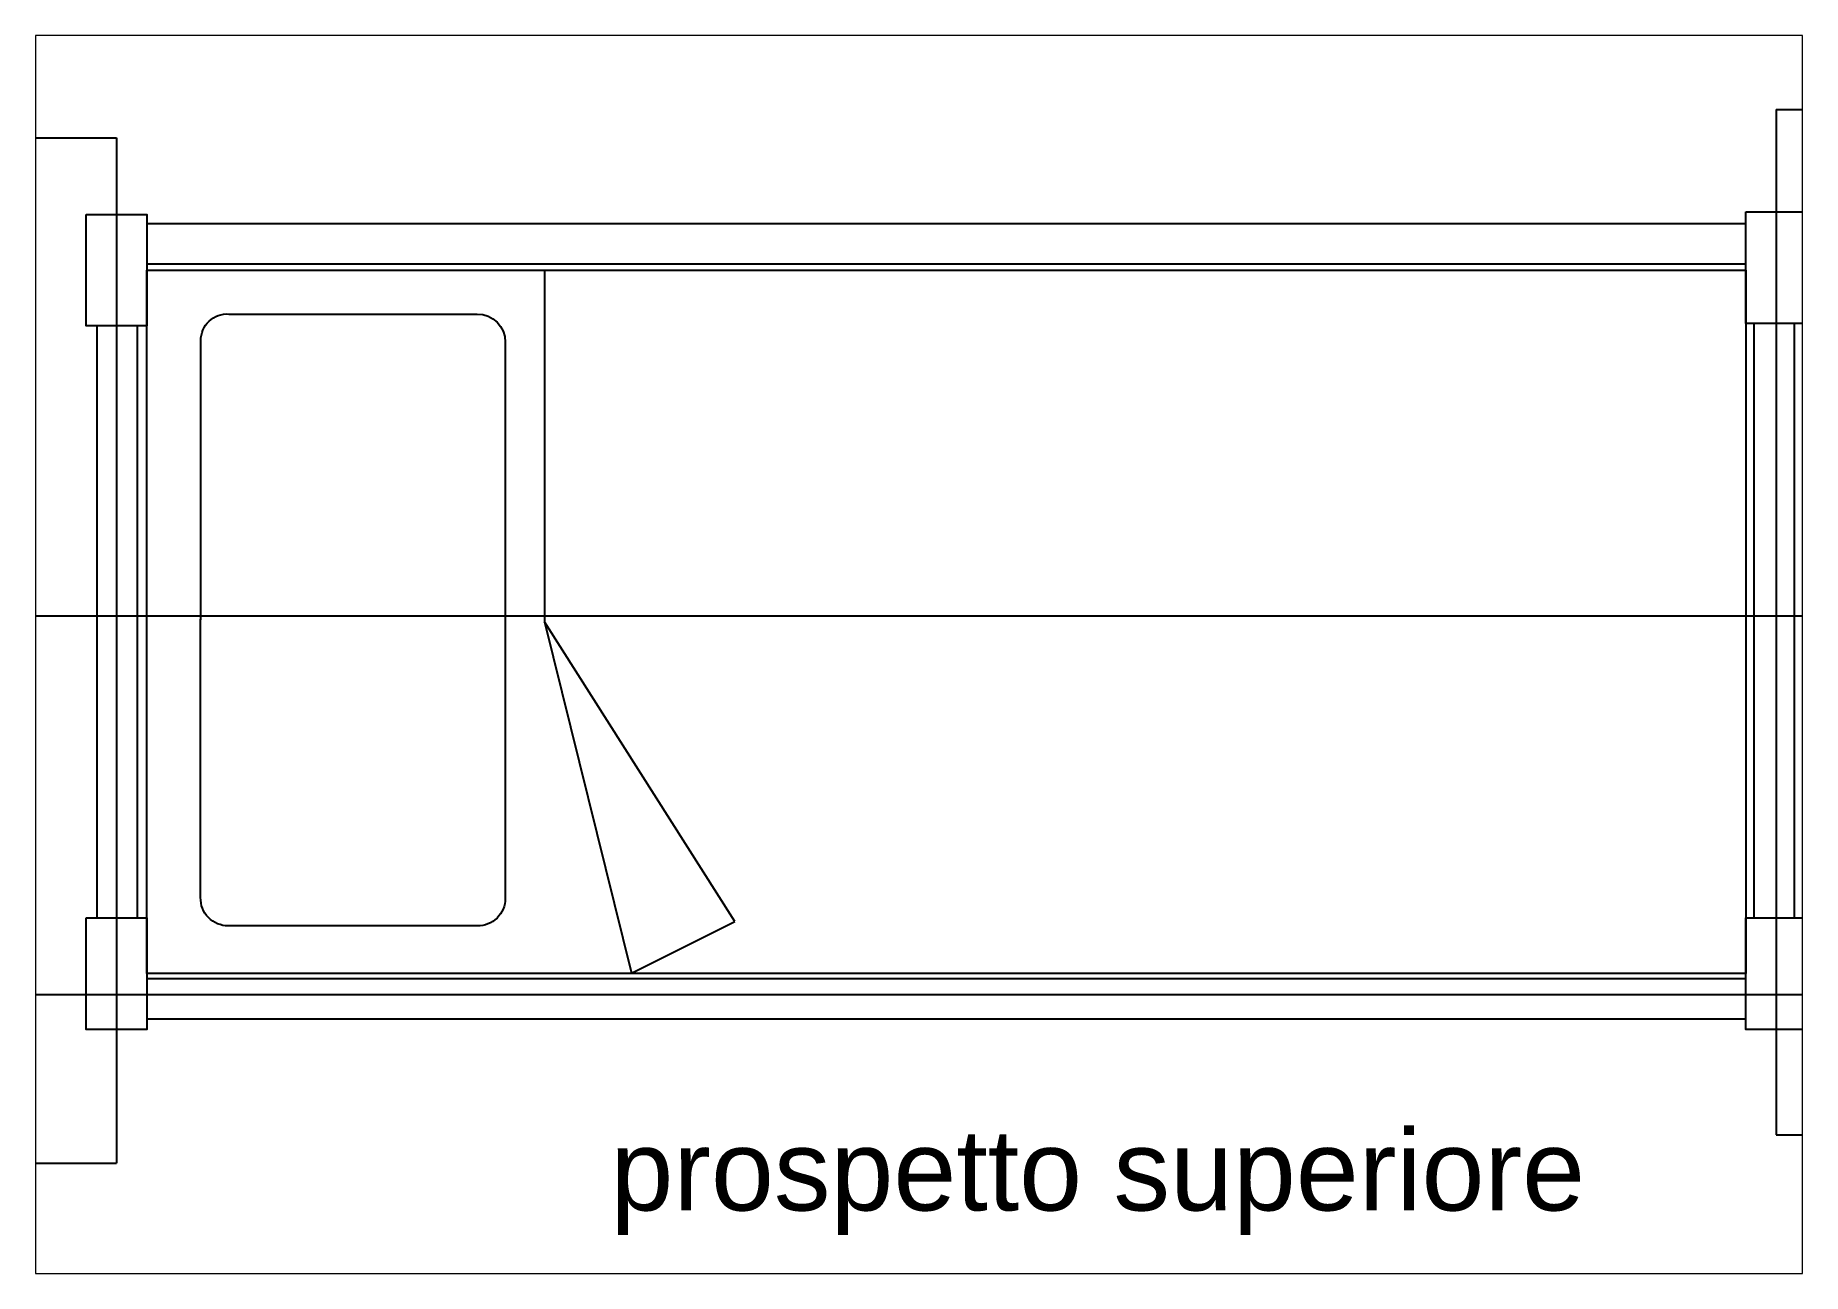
# Paper-space layout 'Layout2' of a CAD drawing. Header units: centimetres. Extents: x 1.14 to 10.3, y 0.8 to 7.22.
# The model-space entities are those that its viewports show. They can reach past a viewport. Long polylines and large blocks are cut down to what shows.
import ezdxf

# ---------------------------------------------------------------- set-up
doc = ezdxf.new("R2010")
doc.units = ezdxf.units.CM
doc.header["$MEASUREMENT"] = 0
doc.layers.add('struttura', color=7, linetype='Continuous')
doc.styles.get("Standard").update_dxf_attribs({"font": 'Arial.ttf'})

msp = doc.modelspace()

# ---------------------------------------------------------------- linework, layer by layer
at = {"layer": 'struttura', "color": 2}
for p, q in [((269.17, 162.03), (269.17, 35.75)), ((269.17, 162.03), (282.62, 162.03)), ((51.32, 158.55), (64.77, 158.55)), ((64.77, 158.55), (64.77, 32.27)), ((45.76, 99.67), (283.66, 99.67)), ((45.76, 53.02), (283.66, 53.02)), ((269.17, 35.75), (282.62, 35.75)), ((51.32, 32.27), (64.77, 32.27))]:
    msp.add_line(p, q, dxfattribs=at)
at = {"layer": 'struttura'}
for p, q in [((117.48, 142.24), (117.48, 98.92)), ((117.48, 98.92), (128.19, 55.64)), ((140.93, 62.01), (117.48, 98.92)), ((128.19, 55.64), (140.93, 62.01))]:
    msp.add_line(p, q, dxfattribs=at)
for points in [[(61.03, 149.11), (68.52, 149.11), (68.52, 135.37), (61.03, 135.37)], [(265.43, 149.41), (272.92, 149.41), (272.92, 135.67), (265.43, 135.67)], [(68.52, 142.24), (265.43, 142.24), (265.43, 55.61), (68.52, 55.61)], [(61.03, 62.48), (68.52, 62.48), (68.52, 48.74), (61.03, 48.74)], [(265.43, 62.48), (272.92, 62.48), (272.92, 48.74), (265.43, 48.74)]]:
    msp.add_lwpolyline(points, close=True, dxfattribs=at)
for points in [[(68.52, 148), (265.43, 148)], [(68.52, 143.03), (265.43, 143.03)], [(62.39, 62.48), (62.39, 135.37)], [(67.35, 62.48), (67.35, 135.37)], [(266.42, 135.67), (266.42, 62.48)], [(271.39, 135.67), (271.39, 62.48)], [(265.43, 54.96), (68.52, 54.96)], [(265.43, 50), (68.52, 50)]]:
    msp.add_lwpolyline(points, dxfattribs=at)
msp.add_lwpolyline([(75.15, 99.19), (75.15, 133.57, -0.432307), (78.62, 136.84), (109.17, 136.84, -0.414026), (112.65, 133.36), (112.65, 64.87, -0.419057), (109.2, 61.48), (78.53, 61.48, -0.423065), (75.13, 64.98), (75.15, 133.57)], format="xyb", dxfattribs=at)

# ---------------------------------------------------------------- texts
at = {"layer": 'struttura', "color": 5}
msp.add_text('prospetto superiore', height=9.9728, dxfattribs=at).set_placement((125.6, 26.43))

psp = doc.layouts.new('Layout2')

# ---------------------------------------------------------------- viewports
at = {"layer": 'struttura'}
psp.add_viewport(center=(5.7215, 4.009), size=(9.1543, 6.414333), view_center_point=(163.6027, 94.9061), view_height=152.511312, dxfattribs=at)

doc.saveas('drawing.dxf')
